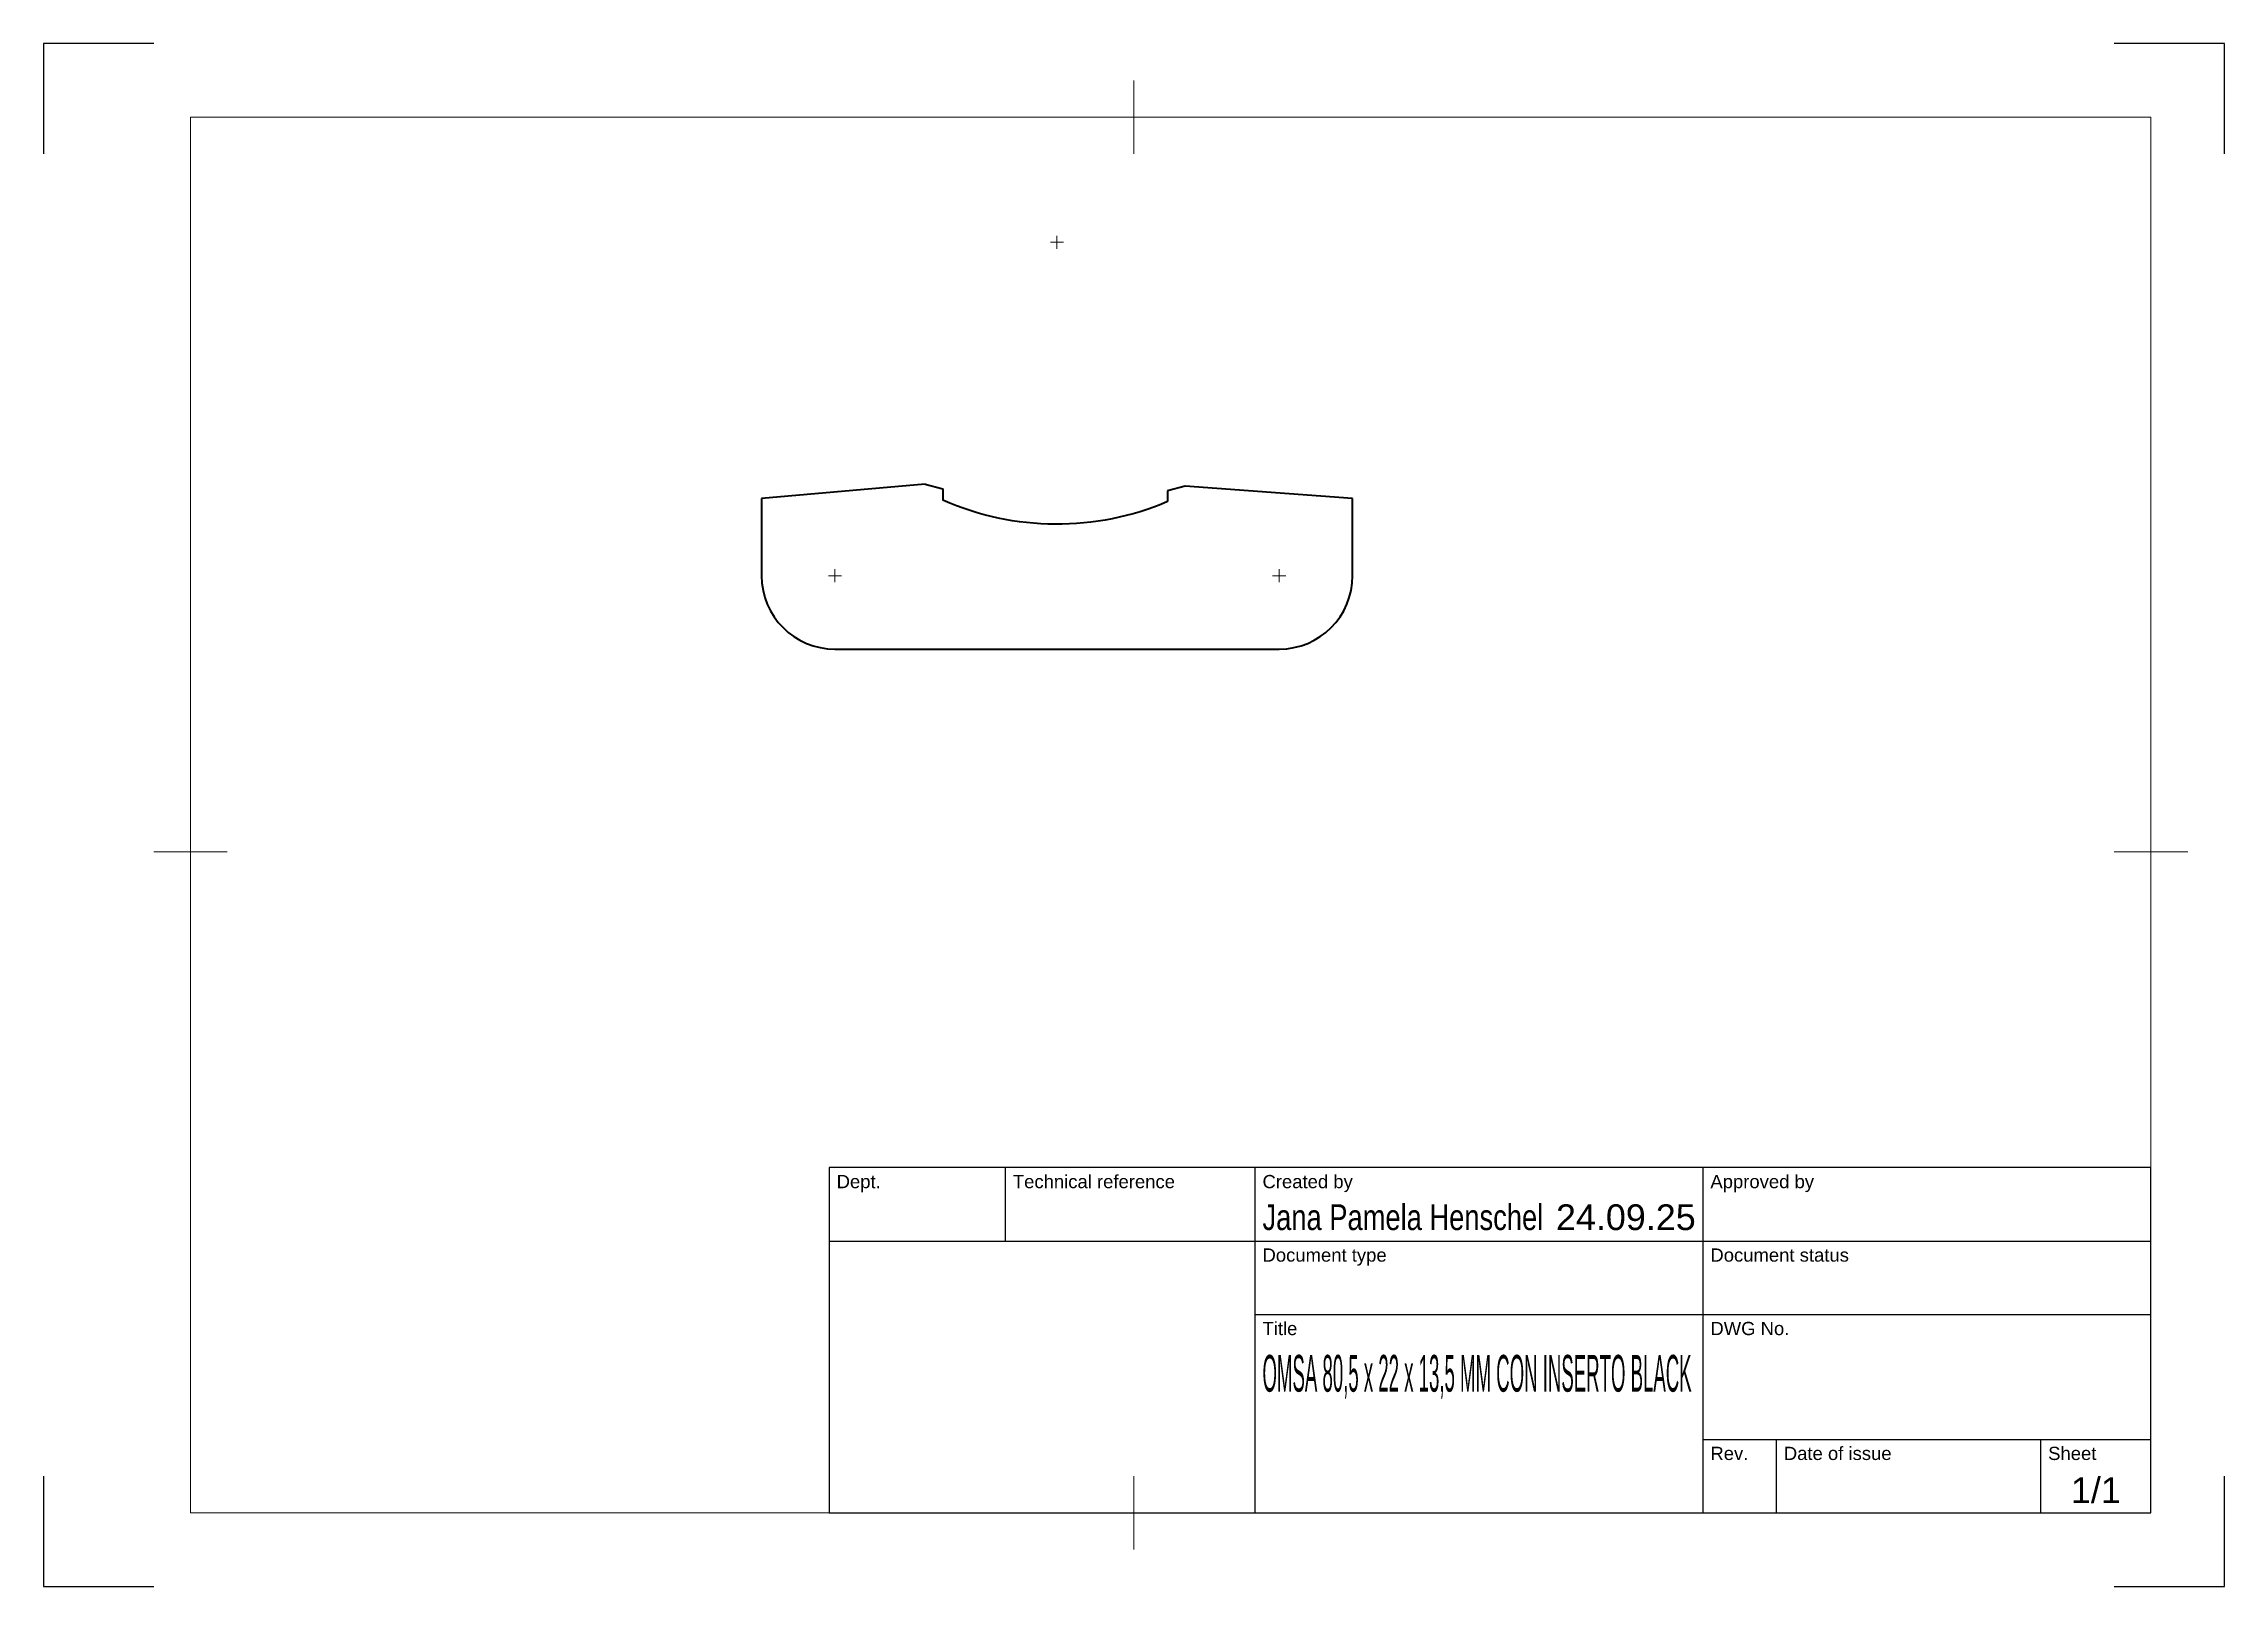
# Model space of a CAD drawing. Header units: millimetres. Extents: x 0 to 297, y 0 to 210.
import ezdxf
from ezdxf.enums import TextEntityAlignment as Align

# ---------------------------------------------------------------- set-up
doc = ezdxf.new("R2010")
doc.units = ezdxf.units.MM
doc.header["$LTSCALE"] = 0.75
doc.linetypes.add('CENTER2', pattern=[28.575, 19.05, -3.175, 3.175, -3.175])
for name, color, linetype, lineweight in [('BORDER', 7, 'Continuous', 18), ('Smart Centers', 7, 'CENTER2', 18), ('TITLEBLOCK', 7, 'Continuous', 25), ('Visible', 7, 'Continuous', 35)]:
    doc.layers.add(name, color=color, linetype=linetype, lineweight=lineweight)
doc.styles.add('FusionTitle', font='Arial.ttf')

# ---------------------------------------------------------------- blocks, each defined once
blk = doc.blocks.new('ISO_A4(L)_SHEET')
at = {"layer": 'BORDER'}
for p, q in [((148.5, 205), (148.5, 195)), ((287, 200), (20, 200)), ((20, 200), (20, 10)), ((287, 10), (287, 200)), ((15, 100), (25, 100)), ((292, 100), (282, 100)), ((148.5, 5), (148.5, 15)), ((287, 10), (20, 10))]:
    blk.add_line(p, q, dxfattribs=at)
at = {"layer": 'Defpoints'}
for p, q in [((0, 210), (0, 195)), ((15, 210), (0, 210)), ((297, 210), (282, 210)), ((297, 195), (297, 210)), ((0, 15), (0, 0)), ((297, 0), (297, 15)), ((0, 0), (15, 0)), ((282, 0), (297, 0))]:
    blk.add_line(p, q, dxfattribs=at)
blk = doc.blocks.new('ISO_TITLEBLOCK')
at = {"layer": 'TITLEBLOCK'}
for p, q in [((0, 47), (-180, 47)), ((-180, 47), (-180, 0)), ((-156, 37), (-156, 47)), ((-122, 0), (-122, 47)), ((-61, 0), (-61, 47)), ((0, 0), (0, 47)), ((-180, 37), (0, 37)), ((-122, 27), (0, 27)), ((-61, 10), (0, 10)), ((-51, 0), (-51, 10)), ((-15, 0), (-15, 10)), ((-180, 0), (0, 0))]:
    blk.add_line(p, q, dxfattribs=at)
at = {"layer": 'TITLEBLOCK', "style": 'FusionTitle'}
for s, p in [('Dept.', (-179, 46)), ('Technical reference', (-155, 46)), ('Created by', (-121, 46)), ('Approved by', (-60, 46)), ('Document type', (-121, 36)), ('Document status', (-60, 36)), ('Title', (-121, 26)), ('DWG No.', (-60, 26)), ('Rev.', (-60, 9)), ('Date of issue', (-50, 9)), ('Sheet', (-14, 9))]:
    blk.add_text(s, height=1.8, dxfattribs=at).set_placement(p, align=Align.TOP_LEFT)
for tag, height, p in [('DEPT', 3.5, (-179, 42)), ('TECHNICAL_REFERENCE', 3.5, (-155, 42)), ('CREATED_BY', 3.5, (-121, 42)), ('APPROVED_BY', 3.5, (-60, 42)), ('DOCUMENT_TYPE', 3.5, (-121, 32)), ('DOCUMENT_STATUS', 3.5, (-60, 32)), ('TITLE_1', 5, (-121, 21.5)), ('TITLE_2', 5, (-121, 14)), ('TITLE_3', 5, (-121, 6.5)), ('DATE_OF_ISSUE', 3.5, (-50, 5))]:
    blk.add_attdef(tag, text='', height=height, dxfattribs=at).set_placement(p, align=Align.TOP_LEFT)
for tag, p in [('CREATED_DATE', (-62, 42)), ('APPROVED_DATE', (-0.99, 42))]:
    blk.add_attdef(tag, text='', height=3.5, dxfattribs=at).set_placement(p, align=Align.TOP_RIGHT)
for tag, height, p in [('DRAWING_NUMBER', 5, (-30.5, 19.75)), ('REV', 3.5, (-56, 4.85)), ('SHEET', 3.5, (-7.5, 4.85))]:
    blk.add_attdef(tag, text='', height=height, dxfattribs=at).set_placement(p, align=Align.TOP_CENTER)
blk = doc.blocks.new('*U4')
at = {"layer": 'Smart Centers', "color": 0, "linetype": 'Continuous', "ltscale": 0.75, "transparency": 16777216}
for p, q in [((-0.892969, 0), (0.892969, 0)), ((0, -0.892969), (0, 0.892969))]:
    blk.add_line(p, q, dxfattribs=at)
blk = doc.blocks.new('*U5')
at = {"layer": 'Smart Centers', "color": 0, "linetype": 'Continuous', "ltscale": 0.75, "transparency": 16777216}
for p, q in [((-0.892969, 0), (0.892969, 0)), ((0, -0.892969), (0, 0.892969))]:
    blk.add_line(p, q, dxfattribs=at)
blk = doc.blocks.new('*U6')
at = {"layer": 'Smart Centers', "color": 0, "linetype": 'Continuous', "ltscale": 0.75, "transparency": 16777216}
for p, q in [((-0.892969, 0), (0.892969, 0)), ((0, -0.892969), (0, 0.892969))]:
    blk.add_line(p, q, dxfattribs=at)

msp = doc.modelspace()

# ---------------------------------------------------------------- linework, layer by layer
at = {"layer": 'Visible'}
for p, q in [((120.068042, 150.026295), (97.77069, 148.075529)), ((120.068042, 150.026295), (122.482856, 149.379247)), ((122.482856, 149.379247), (122.482856, 147.85581)), ((155.486857, 149.783878), (153.072042, 149.13683)), ((153.072042, 149.13683), (153.072042, 147.653289)), ((178.27069, 148.075529), (155.486857, 149.783878)), ((97.77069, 148.075529), (97.77069, 137.575529)), ((178.27069, 137.575529), (178.27069, 148.075529)), ((107.77069, 127.575529), (168.27069, 127.575529))]:
    msp.add_line(p, q, dxfattribs=at)
at = {"layer": 'Visible', "extrusion": (0, 0, -1)}
msp.add_arc((-138.01058, 182.967116), 38.391588, 246.901595, 293.857068, dxfattribs=at)
at = {"layer": 'Visible'}
for centre, start, end in [((107.77069, 137.575529), 180, 270), ((168.27069, 137.575529), 270, 0)]:
    msp.add_arc(centre, 10, start, end, dxfattribs=at)

# ---------------------------------------------------------------- block references
at = {"layer": 'BORDER'}
msp.add_blockref('ISO_A4(L)_SHEET', (0, 0), dxfattribs=at)
at = {"layer": 'Smart Centers', "ltscale": 0.75}
for name, p in [('*U6', (138.01058, 182.967116)), ('*U4', (107.77069, 137.575529)), ('*U5', (168.27069, 137.575529))]:
    msp.add_blockref(name, p, dxfattribs=at)
at = {"layer": 'TITLEBLOCK'}
ref = msp.add_blockref('ISO_TITLEBLOCK', (287, 10), dxfattribs=at)
ref.add_attrib('CREATED_DATE', '24.09.25', dxfattribs={"height": 3.5, "style": 'FusionTitle'}).set_placement((225, 52), align=Align.TOP_RIGHT)
ref.add_attrib('SHEET', '1/1', dxfattribs={"height": 3.5, "style": 'FusionTitle'}).set_placement((279.5, 14.85), align=Align.TOP_CENTER)
ref.add_attrib('TITLE_1', 'OMSA 80,5 x 22 x 13,5 MM CON INSERTO BLACK', dxfattribs={"height": 5, "style": 'FusionTitle', "width": 0.362851}).set_placement((166, 31.5), align=Align.TOP_LEFT)
ref.add_attrib('CREATED_BY', 'Jana Pamela Henschel', dxfattribs={"height": 3.5, "style": 'FusionTitle', "width": 0.76052}).set_placement((166, 52), align=Align.TOP_LEFT)

doc.saveas('drawing.dxf')
